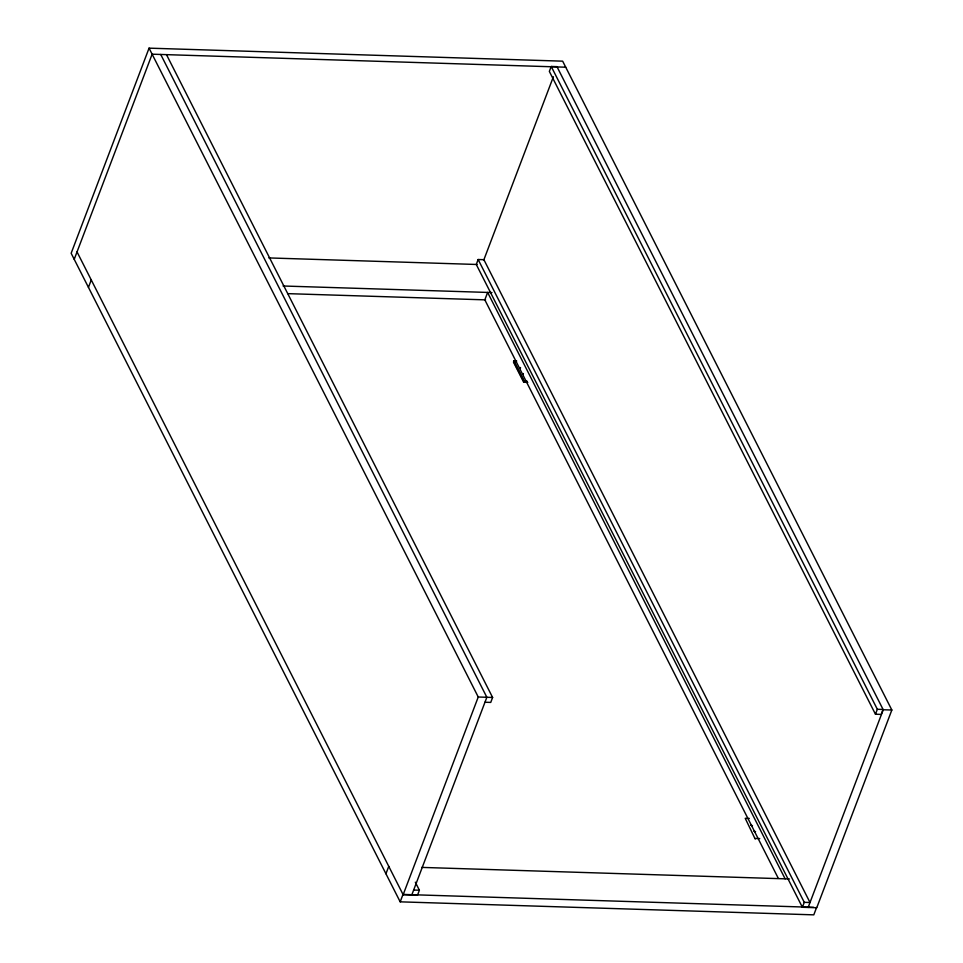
<?xml version="1.0" encoding="UTF-8"?>
<svg xmlns="http://www.w3.org/2000/svg" width="963" height="963" viewBox="0 0 963 963"><rect width="100%" height="100%" fill="white"/><g stroke="black" fill="none" stroke-linecap="round" stroke-linejoin="round"><path stroke-width="1.44" d="M478.154 259.516L804.274 902.331L810.015 902.512L483.895 259.697L478.154 259.516L476.276 264.464L802.396 907.278L816.756 907.724L891.846 710.02L562.657 61.163L149.06 48.15L71.154 253.269L400.187 901.837L813.795 914.85L816.612 907.435M74.223 259.312L152.13 54.193L565.726 67.205M88.452 287.371L91.268 279.968M551.221 66.471L549.343 71.406L875.463 714.221L881.205 714.402L883.083 709.466L877.341 709.286L551.221 66.471L556.963 66.652L883.227 709.755L808.138 907.459M483.619 260.431L553.388 76.751M516.662 360.956L513.941 360.86L513.472 362.1L523.691 382.251L527.784 382.383M523.691 382.251L524.161 381.011L513.941 360.86M385.946 873.766L388.763 866.363M400.187 901.837L403.003 894.422L813.615 907.339M415.318 882.192L419.387 890.221L417.521 895.169L403.148 894.711L478.25 697.007L149.06 48.15M411.767 894.988L486.857 697.284L160.737 54.47M166.491 54.65L492.611 697.465L490.733 702.412L484.979 702.232M755.209 839.086L745.218 818.309L749.31 818.442M875.463 714.221L877.341 709.286M802.396 907.278L804.274 902.331M755.486 831.767L753.981 831.225L755.498 831.659M268.846 257.928L477.154 264.488M283.086 285.999L491.949 292.571M287.768 293.643L485.581 299.866M516.457 361.57L513.7 361.486L523.92 381.637L526.677 381.721M524.161 381.011L527.002 381.107M478.25 697.007L492.611 697.465M883.227 709.755L891.846 710.02M755.437 838.46L759.711 838.592M421.734 867.398L789.443 878.966M413.645 890.041L419.387 890.221M523.391 373.572L522.704 373.776L523.318 374.475M520.526 367.577L519.635 367.734L520.453 368.492M785.134 878.834L487.639 292.439L484.822 299.842L778.236 878.196M77.028 251.897L403.148 894.711M750.911 825.183L752.416 825.724L750.911 825.183"/></g></svg>
